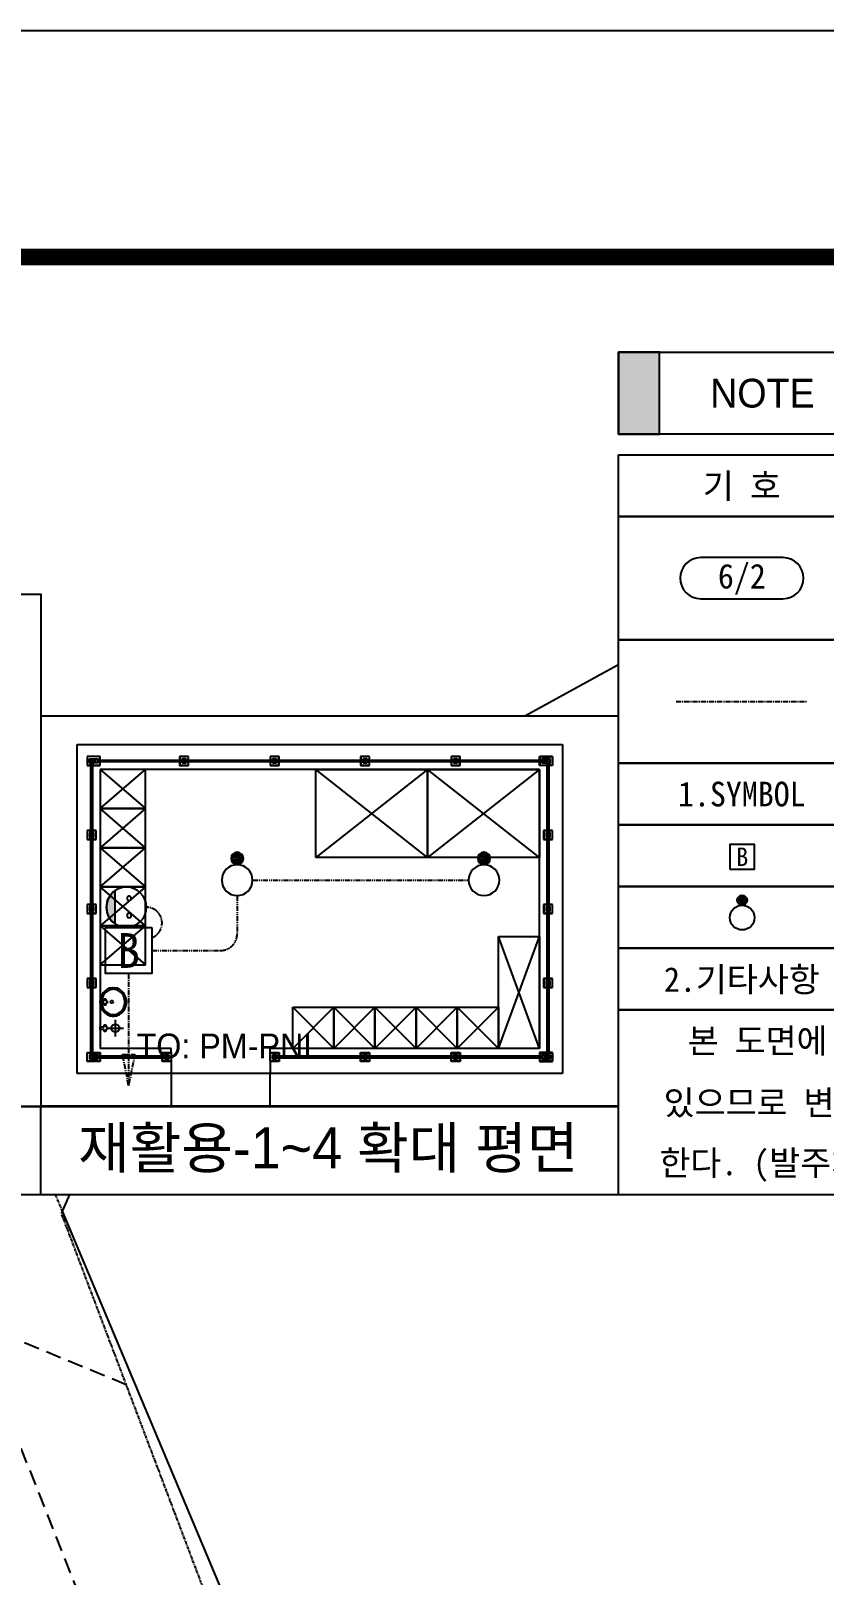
# Model space of a CAD drawing. Header units: millimetres. Extents: x 1145859089 to 1147511753, y -1047484727 to -1047247487.
# Drawn here: x 1147051947 to 1147090514, y -1047322594 to -1047247487 of the extents above; entities that cross this region are included whole.
import ezdxf
from ezdxf.enums import TextEntityAlignment as Align
from ezdxf.xclip import XClip

# ---------------------------------------------------------------- set-up
doc = ezdxf.new("R2010")
doc.units = ezdxf.units.MM
doc.header["$LTSCALE"] = 100
doc.header["$MEASUREMENT"] = 0
doc.header["$XCLIPFRAME"] = 2
doc.set_wipeout_variables(frame=1)
for name, pattern in [('CENTERX2', [4, 2.5, -0.5, 0.5, -0.5]), ('PHANTOMX2', [5, 2.5, -0.5, 0.5, -0.5, 0.5, -0.5]), ('단지배치도$0$HID', [2.3, 1.5, -0.8]), ('단지배치도$0$PHANTOM', [2.5, 1.25, -0.25, 0.25, -0.25, 0.25, -0.25])]:
    doc.linetypes.add(name, pattern=pattern)
doc.layers.get('0').update_dxf_attribs({"linetype": 'CONTINUOUS'})
doc.layers.get('Defpoints').update_dxf_attribs({"linetype": 'CONTINUOUS'})
for name, color, linetype in [('0-BLOCK', 2, 'CONTINUOUS'), ('0-T(틀)', 161, 'CONTINUOUS'), ('1-전등', 2, 'CONTINUOUS'), ('1-전열', 2, 'CONTINUOUS'), ('L-지중매입', 3, 'CENTERX2'), ('L-천정노출', 4, 'PHANTOMX2'), ('NOTE', 7, 'CONTINUOUS'), ('SHEET', 7, 'CONTINUOUS'), ('SHEET$0$BDR', 4, 'CONTINUOUS'), ('SHEET$0$sheet', 3, 'CONTINUOUS'), ('TEXT', 7, 'CONTINUOUS'), ('TEXT-기호', 2, 'CONTINUOUS'), ('XREF', 135, 'CONTINUOUS'), ('단지배치도$0$W240910', 135, 'CONTINUOUS')]:
    doc.layers.add(name, color=color, linetype=linetype)
doc.styles.add('돋움체', font='DotumChe.ttf')
doc.styles.add('세종기술단', font='H2HDRM_1.TTF')

# ---------------------------------------------------------------- blocks, each defined once
blk = doc.blocks.new('SHEET$0$zw$653F')
at = {"layer": 'Defpoints', "color": 0}
blk.add_lwpolyline([(826.33, 0), (0, 0), (0, -593.1), (826.33, -593.1)], close=True, dxfattribs=at)
at = {"layer": 'SHEET$0$sheet', "const_width": 2}
blk.add_lwpolyline([(27.5, -27.5), (813.83, -27.5), (813.83, -579), (27.5, -579)], close=True, dxfattribs=at)
blk = doc.blocks.new('SHEET$0$미소건축시트')
blk.add_blockref('SHEET$0$zw$653F', (0, 593.1))
blk = doc.blocks.new('SHEET')
at = {"layer": 'SHEET$0$BDR', "xscale": 100, "yscale": 100, "zscale": 100}
blk.add_blockref('SHEET$0$미소건축시트', (1200122, -1758265), dxfattribs=at)
blk = doc.blocks.new('단지배치도$0$zw$9902')
at = {"layer": '단지배치도$0$W240910', "ltscale": 10}
for p, q in [((159658, 97937), (154170, 94921)), ((154170, 94921), (151387, 93393)), ((151387, 93393), (141121, 87751)), ((151796, 84126), (164680, 91144)), ((141121, 87751), (138591, 86360)), ((138591, 86360), (132587, 83061)), ((150285, 83304), (151796, 84126)), ((139163, 77245), (150285, 83304)), ((132587, 83061), (125410, 79117)), ((125410, 79117), (121629, 77039)), ((137154, 76151), (139163, 77245)), ((125114, 69594), (137154, 76151)), ((123752, 66477), (125114, 69594)), ((128109, 56093), (123752, 66477)), ((85796, 55970), (85796, 54970)), ((86996, 54970), (86996, 55970)), ((133278, 43773), (128109, 56093))]:
    blk.add_line(p, q, dxfattribs=at)
at = {"layer": '단지배치도$0$W240910', "linetype": '단지배치도$0$PHANTOM'}
for p, q in [((123752, 66477), (119599, 76131)), ((123689, 66384), (123752, 66477)), ((133141, 41400), (123689, 66384))]:
    blk.add_line(p, q, dxfattribs=at)
at = {"layer": '단지배치도$0$W240910', "linetype": '단지배치도$0$HID', "ltscale": 5}
for p, q in [((127521, 40333), (114137, 74135)), ((126846, 58038), (102209, 68150))]:
    blk.add_line(p, q, dxfattribs=at)
at = {"layer": '단지배치도$0$W240910'}
for p, q in [((84651, 55970), (84651, 59970)), ((84651, 59970), (90551, 59970)), ((90551, 59970), (90551, 55970)), ((84931, 59825), (84771, 59825)), ((84771, 59825), (84771, 59715)), ((84771, 59715), (84813, 59715)), ((84928, 59822), (84774, 59822)), ((84774, 59822), (84774, 59718)), ((84774, 59718), (84810, 59718)), ((84801, 59745), (84801, 59795)), ((84801, 59795), (84901, 59795)), ((84901, 59745), (84801, 59745)), ((84804, 59748), (84804, 59792)), ((84804, 59792), (84898, 59792)), ((84898, 59792), (84804, 59748)), ((84804, 59792), (84898, 59748)), ((84898, 59748), (84804, 59748)), ((84810, 59718), (84810, 59745)), ((84810, 59745), (84841, 59745)), ((84813, 59715), (84813, 59742)), ((84813, 59742), (84838, 59742)), ((84816, 58898), (84816, 59742)), ((84816, 59742), (84836, 59742)), ((84836, 59742), (84836, 58898)), ((84838, 59742), (84838, 59715)), ((84838, 59715), (84931, 59715)), ((84841, 59745), (84841, 59718)), ((84841, 59718), (84928, 59718)), ((84898, 59792), (84898, 59748)), ((84901, 59795), (84901, 59745)), ((84901, 59755), (84901, 59786)), ((84901, 59786), (84928, 59786)), ((84928, 59755), (84901, 59755)), ((84904, 59758), (84904, 59783)), ((84904, 59783), (84931, 59783)), ((84904, 59760), (84904, 59780)), ((84904, 59780), (85923, 59780)), ((85923, 59760), (84904, 59760)), ((84931, 59758), (84904, 59758)), ((84928, 59786), (84928, 59822)), ((84928, 59718), (84928, 59755)), ((84931, 59783), (84931, 59825)), ((84931, 59715), (84931, 59758)), ((86006, 59825), (85896, 59825)), ((85896, 59825), (85896, 59783)), ((85896, 59783), (85923, 59783)), ((85923, 59758), (85896, 59758)), ((85896, 59758), (85896, 59715)), ((85896, 59715), (86006, 59715)), ((86003, 59822), (85899, 59822)), ((85899, 59822), (85899, 59786)), ((85899, 59786), (85926, 59786)), ((85926, 59755), (85899, 59755)), ((85899, 59755), (85899, 59718)), ((85899, 59718), (86003, 59718)), ((85923, 59783), (85923, 59758)), ((85923, 59780), (85923, 59760)), ((85976, 59795), (85926, 59795)), ((85926, 59795), (85926, 59745)), ((85926, 59786), (85926, 59755)), ((85926, 59745), (85976, 59745)), ((85973, 59793), (85928, 59793)), ((85928, 59793), (85928, 59747)), ((85973, 59747), (85928, 59793)), ((85928, 59747), (85973, 59793)), ((85928, 59747), (85973, 59747)), ((85973, 59747), (85973, 59793)), ((85976, 59745), (85976, 59795)), ((85976, 59755), (85976, 59786)), ((85976, 59786), (86003, 59786)), ((86003, 59755), (85976, 59755)), ((85979, 59783), (86006, 59783)), ((85979, 59758), (85979, 59783)), ((85979, 59760), (85979, 59780)), ((85979, 59780), (87023, 59780)), ((87023, 59760), (85979, 59760)), ((86006, 59758), (85979, 59758)), ((86003, 59786), (86003, 59822)), ((86003, 59718), (86003, 59755)), ((86006, 59783), (86006, 59825)), ((86006, 59715), (86006, 59758)), ((87106, 59825), (86996, 59825)), ((86996, 59825), (86996, 59783)), ((86996, 59783), (87023, 59783)), ((87023, 59758), (86996, 59758)), ((86996, 59758), (86996, 59715)), ((86996, 59715), (87106, 59715)), ((87103, 59822), (86999, 59822)), ((86999, 59822), (86999, 59786)), ((86999, 59786), (87026, 59786)), ((87026, 59755), (86999, 59755)), ((86999, 59755), (86999, 59718)), ((86999, 59718), (87103, 59718)), ((87023, 59783), (87023, 59758)), ((87023, 59780), (87023, 59760)), ((87076, 59795), (87026, 59795)), ((87026, 59795), (87026, 59745)), ((87026, 59786), (87026, 59755)), ((87026, 59745), (87076, 59745)), ((87073, 59793), (87028, 59793)), ((87028, 59793), (87028, 59747)), ((87073, 59747), (87028, 59793)), ((87028, 59747), (87073, 59793)), ((87028, 59747), (87073, 59747)), ((87073, 59747), (87073, 59793)), ((87076, 59745), (87076, 59795)), ((87076, 59755), (87076, 59786)), ((87076, 59786), (87103, 59786)), ((87103, 59755), (87076, 59755)), ((87079, 59783), (87106, 59783)), ((87079, 59758), (87079, 59783)), ((87079, 59760), (87079, 59780)), ((87079, 59780), (88123, 59780)), ((88123, 59760), (87079, 59760)), ((87106, 59758), (87079, 59758)), ((87103, 59786), (87103, 59822)), ((87103, 59718), (87103, 59755)), ((87106, 59783), (87106, 59825)), ((87106, 59715), (87106, 59758)), ((88206, 59825), (88096, 59825)), ((88096, 59825), (88096, 59783)), ((88096, 59783), (88123, 59783)), ((88123, 59758), (88096, 59758)), ((88096, 59758), (88096, 59715)), ((88096, 59715), (88206, 59715)), ((88203, 59822), (88099, 59822)), ((88099, 59822), (88099, 59786)), ((88099, 59786), (88126, 59786)), ((88126, 59755), (88099, 59755)), ((88099, 59755), (88099, 59718)), ((88099, 59718), (88203, 59718)), ((88123, 59783), (88123, 59758)), ((88123, 59780), (88123, 59760)), ((88176, 59795), (88126, 59795)), ((88126, 59795), (88126, 59745)), ((88126, 59786), (88126, 59755)), ((88126, 59745), (88176, 59745)), ((88173, 59793), (88128, 59793)), ((88128, 59793), (88128, 59747)), ((88173, 59747), (88128, 59793)), ((88128, 59747), (88173, 59793)), ((88128, 59747), (88173, 59747)), ((88173, 59747), (88173, 59793)), ((88176, 59745), (88176, 59795)), ((88176, 59755), (88176, 59786)), ((88176, 59786), (88203, 59786)), ((88203, 59755), (88176, 59755)), ((88179, 59783), (88206, 59783)), ((88179, 59758), (88179, 59783)), ((88179, 59760), (88179, 59780)), ((88179, 59780), (89223, 59780)), ((89223, 59760), (88179, 59760)), ((88206, 59758), (88179, 59758)), ((88203, 59786), (88203, 59822)), ((88203, 59718), (88203, 59755)), ((88206, 59783), (88206, 59825)), ((88206, 59715), (88206, 59758)), ((89306, 59825), (89196, 59825)), ((89196, 59825), (89196, 59783)), ((89196, 59783), (89223, 59783)), ((89223, 59758), (89196, 59758)), ((89196, 59758), (89196, 59715)), ((89196, 59715), (89306, 59715)), ((89303, 59822), (89199, 59822)), ((89199, 59822), (89199, 59786)), ((89199, 59786), (89226, 59786)), ((89226, 59755), (89199, 59755)), ((89199, 59755), (89199, 59718)), ((89199, 59718), (89303, 59718)), ((89223, 59783), (89223, 59758)), ((89223, 59780), (89223, 59760)), ((89276, 59795), (89226, 59795)), ((89226, 59795), (89226, 59745)), ((89226, 59786), (89226, 59755)), ((89226, 59745), (89276, 59745)), ((89273, 59793), (89228, 59793)), ((89228, 59793), (89228, 59747)), ((89273, 59747), (89228, 59793)), ((89228, 59747), (89273, 59793)), ((89228, 59747), (89273, 59747)), ((89273, 59747), (89273, 59793)), ((89276, 59745), (89276, 59795)), ((89276, 59755), (89276, 59786)), ((89276, 59786), (89303, 59786)), ((89303, 59755), (89276, 59755)), ((89279, 59783), (89306, 59783)), ((89279, 59758), (89279, 59783)), ((89279, 59760), (89279, 59780)), ((89279, 59780), (90293, 59780)), ((90293, 59760), (89279, 59760)), ((89306, 59758), (89279, 59758)), ((89303, 59786), (89303, 59822)), ((89303, 59718), (89303, 59755)), ((89306, 59783), (89306, 59825)), ((89306, 59715), (89306, 59758)), ((90271, 59783), (90271, 59825)), ((90271, 59825), (90431, 59825)), ((90298, 59783), (90271, 59783)), ((90271, 59715), (90271, 59758)), ((90271, 59758), (90298, 59758)), ((90363, 59715), (90271, 59715)), ((90428, 59822), (90274, 59822)), ((90274, 59822), (90274, 59786)), ((90274, 59786), (90301, 59786)), ((90301, 59755), (90274, 59755)), ((90274, 59755), (90274, 59718)), ((90274, 59718), (90360, 59718)), ((90293, 59780), (90293, 59760)), ((90298, 59758), (90298, 59783)), ((90401, 59795), (90301, 59795)), ((90301, 59795), (90301, 59745)), ((90301, 59786), (90301, 59755)), ((90301, 59745), (90401, 59745)), ((90398, 59792), (90304, 59792)), ((90304, 59792), (90304, 59748)), ((90304, 59792), (90398, 59748)), ((90398, 59792), (90304, 59748)), ((90304, 59748), (90398, 59748)), ((90360, 59718), (90360, 59745)), ((90360, 59745), (90391, 59745)), ((90388, 59742), (90363, 59742)), ((90363, 59742), (90363, 59715)), ((90366, 58898), (90366, 59742)), ((90366, 59742), (90386, 59742)), ((90386, 59742), (90386, 58898)), ((90388, 59715), (90388, 59742)), ((90431, 59715), (90388, 59715)), ((90391, 59745), (90391, 59718)), ((90391, 59718), (90428, 59718)), ((90398, 59748), (90398, 59792)), ((90401, 59745), (90401, 59795)), ((90428, 59718), (90428, 59822)), ((90431, 59825), (90431, 59715)), ((90271, 59665), (84931, 59665)), ((84931, 59665), (84931, 56275)), ((85481, 59665), (84931, 59665)), ((84931, 59665), (84931, 59190)), ((84931, 59190), (85481, 59665)), ((84931, 59665), (85481, 59190)), ((85481, 59190), (85481, 59665)), ((87551, 58595), (87551, 59665)), ((87551, 59665), (88911, 59665)), ((88911, 59665), (88911, 58595)), ((88911, 58595), (88911, 59665)), ((88911, 59665), (90271, 59665)), ((90271, 56275), (90271, 59665)), ((90271, 59665), (90271, 58595)), ((85481, 59190), (84931, 59190)), ((84931, 59190), (84931, 58715)), ((84931, 59190), (85481, 59190)), ((85481, 58715), (84931, 59190)), ((85481, 59190), (84931, 58715)), ((85481, 58715), (85481, 59190)), ((84813, 58925), (84771, 58925)), ((84771, 58925), (84771, 58815)), ((84771, 58815), (84813, 58815)), ((84810, 58922), (84774, 58922)), ((84774, 58922), (84774, 58818)), ((84774, 58818), (84810, 58818)), ((84801, 58895), (84801, 58845)), ((84851, 58895), (84801, 58895)), ((84801, 58845), (84851, 58845)), ((84803, 58893), (84803, 58847)), ((84848, 58893), (84803, 58893)), ((84848, 58893), (84803, 58847)), ((84848, 58847), (84803, 58893)), ((84803, 58847), (84848, 58847)), ((84810, 58895), (84810, 58922)), ((84841, 58895), (84810, 58895)), ((84810, 58818), (84810, 58845)), ((84810, 58845), (84841, 58845)), ((84813, 58898), (84813, 58925)), ((84838, 58898), (84813, 58898)), ((84813, 58815), (84813, 58842)), ((84813, 58842), (84838, 58842)), ((84836, 58898), (84816, 58898)), ((84816, 57998), (84816, 58842)), ((84816, 58842), (84836, 58842)), ((84836, 58842), (84836, 57998)), ((84881, 58925), (84838, 58925)), ((84838, 58925), (84838, 58898)), ((84838, 58842), (84838, 58815)), ((84838, 58815), (84881, 58815)), ((84878, 58922), (84841, 58922)), ((84841, 58922), (84841, 58895)), ((84841, 58845), (84841, 58818)), ((84841, 58818), (84878, 58818)), ((84848, 58847), (84848, 58893)), ((84851, 58845), (84851, 58895)), ((84878, 58818), (84878, 58922)), ((84881, 58815), (84881, 58925)), ((90363, 58925), (90321, 58925)), ((90321, 58925), (90321, 58815)), ((90321, 58815), (90363, 58815)), ((90360, 58922), (90324, 58922)), ((90324, 58922), (90324, 58818)), ((90324, 58818), (90360, 58818)), ((90351, 58895), (90351, 58845)), ((90401, 58895), (90351, 58895)), ((90351, 58845), (90401, 58845)), ((90353, 58893), (90353, 58847)), ((90398, 58893), (90353, 58893)), ((90398, 58893), (90353, 58847)), ((90398, 58847), (90353, 58893)), ((90353, 58847), (90398, 58847)), ((90360, 58895), (90360, 58922)), ((90391, 58895), (90360, 58895)), ((90360, 58818), (90360, 58845)), ((90360, 58845), (90391, 58845)), ((90363, 58898), (90363, 58925)), ((90388, 58898), (90363, 58898)), ((90363, 58815), (90363, 58842)), ((90363, 58842), (90388, 58842)), ((90386, 58898), (90366, 58898)), ((90366, 57998), (90366, 58842)), ((90366, 58842), (90386, 58842)), ((90386, 58842), (90386, 57998)), ((90431, 58925), (90388, 58925)), ((90388, 58925), (90388, 58898)), ((90388, 58842), (90388, 58815)), ((90388, 58815), (90431, 58815)), ((90428, 58922), (90391, 58922)), ((90391, 58922), (90391, 58895)), ((90391, 58845), (90391, 58818)), ((90391, 58818), (90428, 58818)), ((90398, 58847), (90398, 58893)), ((90401, 58845), (90401, 58895)), ((90428, 58818), (90428, 58922)), ((90431, 58815), (90431, 58925)), ((85481, 58715), (84931, 58715)), ((84931, 58715), (84931, 58240)), ((84931, 58715), (85481, 58715)), ((84931, 58240), (85481, 58715)), ((84931, 58715), (85481, 58240)), ((85481, 58240), (85481, 58715)), ((88911, 58595), (87551, 58595)), ((90271, 58595), (88911, 58595)), ((84931, 58240), (85481, 58240)), ((85481, 58240), (84931, 58240)), ((84931, 58240), (84931, 57765)), ((85481, 57765), (84931, 58240)), ((85481, 58240), (84931, 57765)), ((85481, 57765), (85481, 58240)), ((84813, 58025), (84771, 58025)), ((84771, 58025), (84771, 57915)), ((84810, 58022), (84774, 58022)), ((84774, 58022), (84774, 57918)), ((84810, 57995), (84810, 58022)), ((84813, 57998), (84813, 58025)), ((84881, 58025), (84838, 58025)), ((84838, 58025), (84838, 57998)), ((84878, 58022), (84841, 58022)), ((84841, 58022), (84841, 57995)), ((84878, 57918), (84878, 58022)), ((84881, 57915), (84881, 58025)), ((90363, 58025), (90321, 58025)), ((90321, 58025), (90321, 57915)), ((90360, 58022), (90324, 58022)), ((90324, 58022), (90324, 57918)), ((90360, 57995), (90360, 58022)), ((90363, 57998), (90363, 58025)), ((90431, 58025), (90388, 58025)), ((90388, 58025), (90388, 57998)), ((90428, 58022), (90391, 58022)), ((90391, 58022), (90391, 57995)), ((90428, 57918), (90428, 58022)), ((90431, 57915), (90431, 58025)), ((84771, 57915), (84813, 57915)), ((84774, 57918), (84810, 57918)), ((84801, 57995), (84801, 57945)), ((84851, 57995), (84801, 57995)), ((84801, 57945), (84851, 57945)), ((84803, 57993), (84803, 57947)), ((84848, 57993), (84803, 57993)), ((84848, 57993), (84803, 57947)), ((84848, 57947), (84803, 57993)), ((84803, 57947), (84848, 57947)), ((84841, 57995), (84810, 57995)), ((84810, 57918), (84810, 57945)), ((84810, 57945), (84841, 57945)), ((84838, 57998), (84813, 57998)), ((84813, 57915), (84813, 57942)), ((84813, 57942), (84838, 57942)), ((84836, 57998), (84816, 57998)), ((84816, 57098), (84816, 57942)), ((84816, 57942), (84836, 57942)), ((84836, 57942), (84836, 57098)), ((84838, 57942), (84838, 57915)), ((84838, 57915), (84881, 57915)), ((84841, 57945), (84841, 57918)), ((84841, 57918), (84878, 57918)), ((84848, 57947), (84848, 57993)), ((84851, 57945), (84851, 57995)), ((90321, 57915), (90363, 57915)), ((90324, 57918), (90360, 57918)), ((90351, 57995), (90351, 57945)), ((90401, 57995), (90351, 57995)), ((90351, 57945), (90401, 57945)), ((90353, 57993), (90353, 57947)), ((90398, 57993), (90353, 57993)), ((90398, 57993), (90353, 57947)), ((90398, 57947), (90353, 57993)), ((90353, 57947), (90398, 57947)), ((90391, 57995), (90360, 57995)), ((90360, 57918), (90360, 57945)), ((90360, 57945), (90391, 57945)), ((90388, 57998), (90363, 57998)), ((90363, 57915), (90363, 57942)), ((90363, 57942), (90388, 57942)), ((90386, 57998), (90366, 57998)), ((90366, 57098), (90366, 57942)), ((90366, 57942), (90386, 57942)), ((90386, 57942), (90386, 57098)), ((90388, 57942), (90388, 57915)), ((90388, 57915), (90431, 57915)), ((90391, 57945), (90391, 57918)), ((90391, 57918), (90428, 57918)), ((90398, 57947), (90398, 57993)), ((90401, 57945), (90401, 57995)), ((84931, 57765), (85481, 57765)), ((85481, 57765), (84931, 57765)), ((84931, 57765), (84931, 57290)), ((84931, 57290), (85481, 57765)), ((84931, 57765), (85481, 57290)), ((85481, 57290), (85481, 57765)), ((89771, 56275), (89771, 57635)), ((89771, 57635), (90271, 57635)), ((90271, 57635), (90271, 56275)), ((84931, 57290), (85481, 57290)), ((84813, 57125), (84771, 57125)), ((84771, 57125), (84771, 57015)), ((84810, 57122), (84774, 57122)), ((84774, 57122), (84774, 57018)), ((84801, 57095), (84801, 57045)), ((84851, 57095), (84801, 57095)), ((84803, 57093), (84803, 57047)), ((84848, 57093), (84803, 57093)), ((84848, 57093), (84803, 57047)), ((84848, 57047), (84803, 57093)), ((84810, 57095), (84810, 57122)), ((84841, 57095), (84810, 57095)), ((84813, 57098), (84813, 57125)), ((84838, 57098), (84813, 57098)), ((84881, 57125), (84838, 57125)), ((84838, 57125), (84838, 57098)), ((84878, 57122), (84841, 57122)), ((84841, 57122), (84841, 57095)), ((84848, 57047), (84848, 57093)), ((84851, 57045), (84851, 57095)), ((84878, 57018), (84878, 57122)), ((84881, 57015), (84881, 57125)), ((90363, 57125), (90321, 57125)), ((90321, 57125), (90321, 57015)), ((90360, 57122), (90324, 57122)), ((90324, 57122), (90324, 57018)), ((90351, 57095), (90351, 57045)), ((90401, 57095), (90351, 57095)), ((90353, 57093), (90353, 57047)), ((90398, 57093), (90353, 57093)), ((90398, 57093), (90353, 57047)), ((90398, 57047), (90353, 57093)), ((90360, 57095), (90360, 57122)), ((90391, 57095), (90360, 57095)), ((90363, 57098), (90363, 57125)), ((90388, 57098), (90363, 57098)), ((90431, 57125), (90388, 57125)), ((90388, 57125), (90388, 57098)), ((90428, 57122), (90391, 57122)), ((90391, 57122), (90391, 57095)), ((90398, 57047), (90398, 57093)), ((90401, 57045), (90401, 57095)), ((90428, 57018), (90428, 57122)), ((90431, 57015), (90431, 57125)), ((84771, 57015), (84813, 57015)), ((84774, 57018), (84810, 57018)), ((84801, 57045), (84851, 57045)), ((84803, 57047), (84848, 57047)), ((84810, 57018), (84810, 57045)), ((84810, 57045), (84841, 57045)), ((84813, 57015), (84813, 57042)), ((84813, 57042), (84838, 57042)), ((84816, 56198), (84816, 57042)), ((84836, 57042), (84836, 56198)), ((84838, 57042), (84838, 57015)), ((84838, 57015), (84881, 57015)), ((84841, 57045), (84841, 57018)), ((84841, 57018), (84878, 57018)), ((90321, 57015), (90363, 57015)), ((90324, 57018), (90360, 57018)), ((90351, 57045), (90401, 57045)), ((90353, 57047), (90398, 57047)), ((90360, 57018), (90360, 57045)), ((90360, 57045), (90391, 57045)), ((90363, 57015), (90363, 57042)), ((90363, 57042), (90388, 57042)), ((90366, 56198), (90366, 57042)), ((90386, 57042), (90386, 56198)), ((90388, 57042), (90388, 57015)), ((90388, 57015), (90431, 57015)), ((90391, 57045), (90391, 57018)), ((90391, 57018), (90428, 57018)), ((84931, 56824), (84931, 56854)), ((84931, 56854), (84981, 56854)), ((84981, 56824), (84931, 56824)), ((84981, 56854), (84981, 56879)), ((84981, 56879), (85001, 56879)), ((84981, 56799), (84981, 56824)), ((85001, 56799), (84981, 56799)), ((85001, 56879), (85001, 56854)), ((85001, 56854), (85016, 56854)), ((85016, 56824), (85001, 56824)), ((85001, 56824), (85001, 56799)), ((85016, 56854), (85016, 56824)), ((87271, 56275), (87271, 56775)), ((87271, 56775), (87771, 56775)), ((87271, 56275), (87771, 56775)), ((87771, 56275), (87271, 56775)), ((87771, 56775), (87771, 56275)), ((87771, 56275), (87771, 56775)), ((87771, 56775), (88271, 56775)), ((87771, 56775), (88271, 56275)), ((88271, 56775), (87771, 56275)), ((88271, 56775), (88271, 56275)), ((88271, 56275), (88271, 56775)), ((88271, 56775), (88771, 56775)), ((88271, 56275), (88771, 56775)), ((88771, 56275), (88271, 56775)), ((88771, 56775), (88771, 56275)), ((88771, 56275), (88771, 56775)), ((88771, 56775), (89271, 56775)), ((88771, 56775), (89271, 56275)), ((89271, 56775), (88771, 56275)), ((89271, 56775), (89271, 56275)), ((89271, 56275), (89271, 56775)), ((89271, 56775), (89771, 56775)), ((89271, 56275), (89771, 56775)), ((89771, 56275), (89271, 56775)), ((89771, 56775), (89771, 56275)), ((84931, 56505), (84931, 56535)), ((84931, 56535), (84981, 56535)), ((84981, 56535), (84981, 56560)), ((84981, 56560), (85001, 56560)), ((85001, 56560), (85001, 56535)), ((85001, 56535), (85016, 56535)), ((85016, 56535), (85016, 56505)), ((85016, 56520), (85216, 56520)), ((85116, 56420), (85116, 56620)), ((84981, 56505), (84931, 56505)), ((84981, 56480), (84981, 56505)), ((85001, 56480), (84981, 56480)), ((85016, 56505), (85001, 56505)), ((85001, 56505), (85001, 56480)), ((84771, 56115), (84771, 56225)), ((84771, 56225), (84813, 56225)), ((84774, 56118), (84774, 56222)), ((84774, 56222), (84810, 56222)), ((84901, 56195), (84801, 56195)), ((84801, 56195), (84801, 56145)), ((84801, 56145), (84901, 56145)), ((84898, 56192), (84804, 56192)), ((84804, 56192), (84804, 56148)), ((84898, 56148), (84804, 56192)), ((84804, 56148), (84898, 56192)), ((84804, 56148), (84898, 56148)), ((84810, 56222), (84810, 56195)), ((84810, 56195), (84841, 56195)), ((84813, 56225), (84813, 56198)), ((84813, 56198), (84838, 56198)), ((84836, 56198), (84816, 56198)), ((84838, 56198), (84838, 56225)), ((84838, 56225), (84931, 56225)), ((84841, 56195), (84841, 56222)), ((84841, 56222), (84928, 56222)), ((84898, 56148), (84898, 56192)), ((84901, 56145), (84901, 56195)), ((84928, 56186), (84901, 56186)), ((84901, 56186), (84901, 56155)), ((84901, 56155), (84928, 56155)), ((84931, 56183), (84904, 56183)), ((84904, 56183), (84904, 56158)), ((84904, 56180), (84904, 56160)), ((85713, 56180), (84904, 56180)), ((84904, 56160), (85713, 56160)), ((84904, 56158), (84931, 56158)), ((84928, 56222), (84928, 56186)), ((84928, 56155), (84928, 56118)), ((85796, 56275), (84931, 56275)), ((84931, 56225), (84931, 56183)), ((84931, 56158), (84931, 56115)), ((85686, 56183), (85686, 56225)), ((85686, 56225), (85796, 56225)), ((85713, 56183), (85686, 56183)), ((85686, 56115), (85686, 56158)), ((85686, 56158), (85713, 56158)), ((85689, 56186), (85689, 56222)), ((85689, 56222), (85793, 56222)), ((85716, 56186), (85689, 56186)), ((85689, 56118), (85689, 56155)), ((85689, 56155), (85716, 56155)), ((85713, 56158), (85713, 56183)), ((85713, 56160), (85713, 56180)), ((85716, 56145), (85716, 56195)), ((85716, 56195), (85766, 56195)), ((85716, 56155), (85716, 56186)), ((85766, 56145), (85716, 56145)), ((85718, 56147), (85718, 56193)), ((85718, 56193), (85763, 56193)), ((85763, 56193), (85718, 56147)), ((85718, 56193), (85763, 56147)), ((85763, 56147), (85718, 56147)), ((85763, 56193), (85763, 56147)), ((85766, 56195), (85766, 56145)), ((85793, 56222), (85793, 56186)), ((85793, 56186), (85793, 56155)), ((85793, 56155), (85793, 56118)), ((85796, 56225), (85796, 56275)), ((85796, 56225), (85796, 56183)), ((85796, 56183), (85796, 56158)), ((85796, 56158), (85796, 56115)), ((90271, 56275), (86996, 56275)), ((86996, 56225), (86996, 56275)), ((86996, 56183), (86996, 56225)), ((86996, 56225), (87106, 56225)), ((86996, 56158), (86996, 56183)), ((86996, 56115), (86996, 56158)), ((86999, 56186), (86999, 56222)), ((86999, 56222), (87103, 56222)), ((86999, 56155), (86999, 56186)), ((86999, 56118), (86999, 56155)), ((87026, 56145), (87026, 56195)), ((87026, 56195), (87076, 56195)), ((87076, 56145), (87026, 56145)), ((87028, 56147), (87028, 56193)), ((87028, 56193), (87073, 56193)), ((87073, 56193), (87028, 56147)), ((87028, 56193), (87073, 56147)), ((87073, 56147), (87028, 56147)), ((87073, 56193), (87073, 56147)), ((87076, 56195), (87076, 56145)), ((87103, 56186), (87076, 56186)), ((87076, 56186), (87076, 56155)), ((87076, 56155), (87103, 56155)), ((87106, 56183), (87079, 56183)), ((87079, 56183), (87079, 56158)), ((87079, 56180), (87079, 56160)), ((88123, 56180), (87079, 56180)), ((87079, 56160), (88123, 56160)), ((87079, 56158), (87106, 56158)), ((87103, 56222), (87103, 56186)), ((87103, 56155), (87103, 56118)), ((87106, 56225), (87106, 56183)), ((87106, 56158), (87106, 56115)), ((87771, 56275), (87271, 56275)), ((88271, 56275), (87771, 56275)), ((88096, 56183), (88096, 56225)), ((88096, 56225), (88206, 56225)), ((88123, 56183), (88096, 56183)), ((88096, 56115), (88096, 56158)), ((88096, 56158), (88123, 56158)), ((88099, 56186), (88099, 56222)), ((88099, 56222), (88203, 56222)), ((88126, 56186), (88099, 56186)), ((88099, 56118), (88099, 56155)), ((88099, 56155), (88126, 56155)), ((88123, 56158), (88123, 56183)), ((88123, 56160), (88123, 56180)), ((88126, 56145), (88126, 56195)), ((88126, 56195), (88176, 56195)), ((88126, 56155), (88126, 56186)), ((88176, 56145), (88126, 56145)), ((88128, 56147), (88128, 56193)), ((88128, 56193), (88173, 56193)), ((88173, 56193), (88128, 56147)), ((88128, 56193), (88173, 56147)), ((88173, 56147), (88128, 56147)), ((88173, 56193), (88173, 56147)), ((88176, 56195), (88176, 56145)), ((88203, 56186), (88176, 56186)), ((88176, 56186), (88176, 56155)), ((88176, 56155), (88203, 56155)), ((88206, 56183), (88179, 56183)), ((88179, 56183), (88179, 56158)), ((88179, 56180), (88179, 56160)), ((89223, 56180), (88179, 56180)), ((88179, 56160), (89223, 56160)), ((88179, 56158), (88206, 56158)), ((88203, 56222), (88203, 56186)), ((88203, 56155), (88203, 56118)), ((88206, 56225), (88206, 56183)), ((88206, 56158), (88206, 56115)), ((88771, 56275), (88271, 56275)), ((89271, 56275), (88771, 56275)), ((89196, 56183), (89196, 56225)), ((89196, 56225), (89306, 56225)), ((89223, 56183), (89196, 56183)), ((89196, 56115), (89196, 56158)), ((89196, 56158), (89223, 56158)), ((89199, 56186), (89199, 56222)), ((89199, 56222), (89303, 56222)), ((89226, 56186), (89199, 56186)), ((89199, 56118), (89199, 56155)), ((89199, 56155), (89226, 56155)), ((89223, 56158), (89223, 56183)), ((89223, 56160), (89223, 56180)), ((89226, 56145), (89226, 56195)), ((89226, 56195), (89276, 56195)), ((89226, 56155), (89226, 56186)), ((89276, 56145), (89226, 56145)), ((89228, 56147), (89228, 56193)), ((89228, 56193), (89273, 56193)), ((89273, 56193), (89228, 56147)), ((89228, 56193), (89273, 56147)), ((89273, 56147), (89228, 56147)), ((89771, 56275), (89271, 56275)), ((89273, 56193), (89273, 56147)), ((89276, 56195), (89276, 56145)), ((89303, 56186), (89276, 56186)), ((89276, 56186), (89276, 56155)), ((89276, 56155), (89303, 56155)), ((89306, 56183), (89279, 56183)), ((89279, 56183), (89279, 56158)), ((89279, 56180), (89279, 56160)), ((90293, 56180), (89279, 56180)), ((89279, 56160), (90293, 56160)), ((89279, 56158), (89306, 56158)), ((89303, 56222), (89303, 56186)), ((89303, 56155), (89303, 56118)), ((89306, 56225), (89306, 56183)), ((89306, 56158), (89306, 56115)), ((90271, 56275), (89771, 56275)), ((90363, 56225), (90271, 56225)), ((90271, 56225), (90271, 56183)), ((90271, 56183), (90298, 56183)), ((90298, 56158), (90271, 56158)), ((90271, 56158), (90271, 56115)), ((90274, 56186), (90274, 56222)), ((90274, 56222), (90360, 56222)), ((90301, 56186), (90274, 56186)), ((90274, 56118), (90274, 56155)), ((90274, 56155), (90301, 56155)), ((90293, 56160), (90293, 56180)), ((90298, 56183), (90298, 56158)), ((90301, 56195), (90401, 56195)), ((90301, 56145), (90301, 56195)), ((90301, 56155), (90301, 56186)), ((90401, 56145), (90301, 56145)), ((90304, 56192), (90398, 56192)), ((90304, 56148), (90304, 56192)), ((90304, 56148), (90398, 56192)), ((90398, 56148), (90304, 56192)), ((90398, 56148), (90304, 56148)), ((90360, 56222), (90360, 56195)), ((90360, 56195), (90391, 56195)), ((90363, 56198), (90363, 56225)), ((90388, 56198), (90363, 56198)), ((90386, 56198), (90366, 56198)), ((90388, 56225), (90388, 56198)), ((90431, 56225), (90388, 56225)), ((90391, 56222), (90428, 56222)), ((90391, 56195), (90391, 56222)), ((90398, 56192), (90398, 56148)), ((90401, 56195), (90401, 56145)), ((90428, 56222), (90428, 56118)), ((90431, 56115), (90431, 56225)), ((90551, 55970), (84651, 55970)), ((84931, 56115), (84771, 56115)), ((84928, 56118), (84774, 56118)), ((85796, 56115), (85686, 56115)), ((85793, 56118), (85689, 56118)), ((85796, 56115), (85796, 55970)), ((87106, 56115), (86996, 56115)), ((86996, 56115), (86996, 55970)), ((87103, 56118), (86999, 56118)), ((88206, 56115), (88096, 56115)), ((88203, 56118), (88099, 56118)), ((89306, 56115), (89196, 56115)), ((89303, 56118), (89199, 56118)), ((90271, 56115), (90431, 56115)), ((90428, 56118), (90274, 56118))]:
    blk.add_line(p, q, dxfattribs=at)
at = {"layer": '단지배치도$0$W240910', "linetype": 'Continuous'}
for p, q in [((88911, 59665), (87551, 58595)), ((88911, 58595), (87551, 59665)), ((90271, 59665), (88911, 58595)), ((90271, 58595), (88911, 59665)), ((90271, 56275), (89771, 57635)), ((89771, 56275), (90271, 57635))]:
    blk.add_line(p, q, dxfattribs=at)
at = {"layer": '단지배치도$0$W240910'}
for centre, radius in [((85073, 56840), 15), ((85116, 56520), 50)]:
    blk.add_circle(centre, radius, dxfattribs=at)
at = {"layer": '단지배치도$0$W240910', "ltscale": 5}
blk.add_arc((91101, 54690, 0), 5950, 67.5234, 90, dxfattribs=at)
at = {"layer": '단지배치도$0$W240910'}
for centre, radius, start, end in [((85120, 56839), 189, 159.0115, 180), ((85106, 56845), 174, 137.1949, 159.0115), ((85120, 56839), 169, 159.0115, 180), ((85106, 56845), 154, 137.1949, 159.0115), ((85097, 56853), 161, 114.0957, 137.1949), ((85097, 56853), 141, 114.0957, 137.1949), ((85079, 56866), 143, 85.1984, 109.6283), ((85091, 56866), 127, 90, 114.0957), ((85103, 56866), 143, 70.3717, 94.8016), ((85091, 56866), 127, 65.9043, 90), ((85085, 56853), 141, 42.8051, 65.9043), ((85085, 56853), 161, 42.8051, 65.9043), ((85076, 56845), 154, 20.9885, 42.8051), ((85076, 56845), 174, 20.9885, 42.8051), ((85061, 56839), 169, 0, 20.9885), ((85061, 56839), 189, 0, 20.9885), ((85120, 56839), 189, 180, 200.9885), ((85106, 56834), 174, 200.9885, 222.8051), ((85120, 56839), 169, 180, 200.9885), ((85106, 56834), 154, 200.9885, 222.8051), ((85097, 56825), 161, 222.8051, 245.9043), ((85097, 56825), 141, 222.8051, 245.9043), ((85085, 56825), 141, 294.0957, 317.1949), ((85085, 56825), 161, 294.0957, 317.1949), ((85076, 56834), 154, 317.1949, 339.0115), ((85076, 56834), 174, 317.1949, 339.0115), ((85061, 56839), 169, 339.0115, 360), ((85061, 56839), 189, 339.0115, 360), ((85091, 56812), 147, 245.9043, 270), ((85091, 56812), 127, 245.9043, 270), ((85091, 56812), 127, 270, 294.0957), ((85091, 56812), 147, 270, 294.0957)]:
    blk.add_arc(centre, radius, start, end, dxfattribs=at)
blk = doc.blocks.new('단지배치도')
blk.add_blockref('단지배치도$0$zw$9902', (141034, 142437))
blk = doc.blocks.new('A$C02FC3A59')
at = {"layer": '1-전열', "linetype": 'Continuous', "ltscale": 2}
h = blk.add_hatch(color=256, dxfattribs=at)
edge = h.paths.add_edge_path()
edge.add_line((0.27, 0.71), (2.94, 0.71))
edge.add_arc((1.6, 1.6), 1.6, 213.749, 326.251, ccw=False)
at = {"layer": '1-전열', "linetype": 'Continuous'}
blk.add_line((0.27, 0.71), (2.94, 0.71), dxfattribs=at)
blk.add_lwpolyline([(0.27, 0.71), (2.94, 0.71, -0.534522)], format="xyb", close=True, dxfattribs=at)
at = {"layer": '1-전열'}
for centre, radius in [((1.6, 1.6), 1.6), ((0.95, 1.81), 0.178), ((2.31, 1.81), 0.178)]:
    blk.add_circle(centre, radius, dxfattribs=at)
blk = doc.blocks.new('zw$DA18')
blk.add_wipeout([(0, 0), (32626, 0), (32626, -36531), (0, -36571)]).dxf.layer = 'L-지중매입'
at = {"layer": '0-BLOCK'}
for p, q in [((4762, -23176), (7262, -25676)), ((7262, -23176), (4762, -25676))]:
    blk.add_line(p, q, dxfattribs=at)
blk.add_lwpolyline([(7262, -23176), (4762, -23176), (4762, -25676), (7262, -25676)], close=True, dxfattribs=at)
at = {"layer": '0-T(틀)'}
for points in [[(0, 0), (32626, 0), (32626, -31155), (0, -31155)], [(0, -31155), (32626, -31155), (32626, -36531), (0, -36531)]]:
    blk.add_lwpolyline(points, close=True, dxfattribs=at)
at = {"layer": '1-전등'}
blk.add_lwpolyline([(19164, -3791), (25040, -3791), (25040, -5455), (19164, -5455)], close=True, dxfattribs=at)
blk.add_arc((22102, -5207), 1904, 187.47542, 352.52458, dxfattribs=at)
at = {"layer": 'L-천정노출'}
for p, q in [((6012, -23176), (6012, -4623)), ((6012, -4623), (19164, -4623))]:
    blk.add_line(p, q, dxfattribs=at)
at = {"layer": '1-전열', "linetype": 'Continuous', "ltscale": 2, "xscale": 934.5794392523366, "yscale": 934.5794392523366, "zscale": 934.5794392523366, "rotation": 270}
blk.add_blockref('A$C02FC3A59', (7262, -22926), dxfattribs=at)
at = {"layer": 'TEXT', "linetype": 'Continuous', "ltscale": 2, "style": '돋움체'}
for s, p in [('노출배관', (12500, -6267)), ('P/B', (5454, -27433))]:
    blk.add_text(s, height=2000, dxfattribs=at).set_placement(p, align=Align.MIDDLE)
blk.add_text('방우형', height=2000, dxfattribs=at).set_placement((14618, -26143), align=Align.MIDDLE_CENTER)
at = {"layer": 'TEXT', "style": '세종기술단'}
blk.add_text('분리수거장 DETAIL', height=2400, dxfattribs=at).set_placement((16586, -33819), align=Align.MIDDLE)
blk = doc.blocks.new('전등5')
at = {"layer": '1-전등'}
blk.add_circle((1.51, 1.51), 1.5, dxfattribs=at)
blk = doc.blocks.new('A$C34562B94')
at = {"layer": '1-전등', "linetype": 'Continuous', "ltscale": 2}
for radius in [0.6, 0.44, 0.28, 0.12]:
    blk.add_circle((1.51, 3.63), radius, dxfattribs=at)
blk.add_blockref('전등5', (0, 0), dxfattribs=at)
blk = doc.blocks.new('zw$FBC9')
blk.add_wipeout([(-60000, 5000), (-59998, -36000), (0, -36000), (0, 0), (-48000, 0), (-48000, 5000)]).dxf.layer = 'NOTE'
at = {"layer": '0-T(틀)', "linetype": 'Continuous', "ltscale": 2}
blk.add_hatch(color=256, dxfattribs=at).paths.add_polyline_path([(-60000, 5000), (-60000, 1000), (-58000, 1000), (-58000, 5000)])
at = {"layer": '0-BLOCK'}
blk.add_lwpolyline([(-54579, -20150), (-53379, -20150), (-53379, -18950), (-54579, -18950)], close=True, dxfattribs=at)
at = {"layer": '0-T(틀)', "linetype": 'Continuous', "ltscale": 2}
for points in [[(-60000, 5000), (-48000, 5000), (-48000, 1000), (-60000, 1000)], [(-58000, 5000), (-60000, 5000), (-60000, 1000), (-58000, 1000)], [(-60000, 0), (-48000, 0), (-48000, -3000), (-60000, -3000)], [(-48000, 0), (-12000, 0), (-12000, -3000), (-48000, -3000)], [(-12000, 0), (0, 0), (0, -3000), (-12000, -3000)], [(-60000, -3000), (-48000, -3000), (-48000, -9000), (-60000, -9000)], [(-48000, -3000), (-12000, -3000), (-12000, -9000), (-48000, -9000)], [(-12000, -3000), (0, -3000), (0, -9000), (-12000, -9000)], [(-60000, -9000), (-48000, -9000), (-48000, -15000), (-60000, -15000)], [(-48000, -9000), (-12000, -9000), (-12000, -15000), (-48000, -15000)], [(-12000, -9000), (0, -9000), (0, -15000), (-12000, -15000)], [(-60000, -15000), (0, -15000), (0, -18000), (-60000, -18000)], [(-60000, -18000), (-48000, -18000), (-48000, -21000), (-60000, -21000)], [(-48000, -18000), (-12000, -18000), (-12000, -21000), (-48000, -21000)], [(-12000, -18000), (0, -18000), (0, -21000), (-12000, -21000)], [(-60000, -21000), (-48000, -21000), (-48000, -24000), (-60000, -24000)], [(-48000, -21000), (-12000, -21000), (-12000, -24000), (-48000, -24000)], [(-12000, -21000), (0, -21000), (0, -24000), (-12000, -24000)], [(-60000, -24000), (0, -24000), (0, -27000), (-60000, -27000)], [(-60000, -27000), (0, -27000), (0, -36000), (-60000, -36000)], [(-60000, -27000), (0, -27000), (0, -36000), (-60000, -36000)], [(-59998, -27000), (2, -27000), (2, -36000), (-59998, -36000)], [(-59998, -27000), (2, -27000), (2, -36000), (-59998, -36000)]]:
    blk.add_lwpolyline(points, close=True, dxfattribs=at)
at = {"layer": 'L-지중매입'}
blk.add_line((-57200, -12000), (-50800, -12000), dxfattribs=at)
at = {"layer": 'TEXT-기호', "color": 6}
blk.add_lwpolyline([(-52000, -5000), (-56000, -5000, 1), (-56000, -7000), (-52000, -7000, 1)], format="xyb", close=True, dxfattribs=at)
at = {"layer": '1-전등', "linetype": 'Continuous', "ltscale": 2, "xscale": 399.9999999999999, "yscale": 399.9999999999999, "zscale": 399.9999999999999}
blk.add_blockref('A$C34562B94', (-54588, -23114), dxfattribs=at)
at = {"layer": '0-BLOCK', "style": '돋움체'}
blk.add_text('B', height=900, dxfattribs=at).set_placement((-53979, -19550), align=Align.MIDDLE)
at = {"layer": 'TEXT'}
for s, height, style, p in [('NOTE', 1400, '세종기술단', (-53000, 3000, 0)), ('기 호', 1200, '돋움체', (-54000, -1500, 0)), ('간  선', 1200, '세종기술단', (-30000, -1500, 0)), ('비고', 1200, '세종기술단', (-6000, -1500, 0)), ('1.SYMBOL', 1200, '돋움체', (-54000, -16500)), ('2.기타사항', 1200, '돋움체', (-54000, -25500))]:
    blk.add_text(s, height=height, dxfattribs=dict(at, style=style)).set_placement(p, align=Align.MIDDLE)
at = {"layer": 'TEXT', "style": '돋움체'}
for s, p in [('FCV', (-47200, -4500)), ('sq/', (-38239, -4500)), ('(E)FGV', (-47200, -7500)), ('sq -', (-38239, -7500)), ('HFIX', (-47200, -10500, 0)), ('sq -', (-38240, -10500, 0)), ('(E)HFIX', (-47200, -13500, 0)), ('sq -', (-38240, -13500, 0)), ('ELB내장 전용함 설치', (-47200, -19474, 0)), ('방수형', (-8533, -19474, 0)), ('센서등', (-47200, -22474, 0)), ('  본 도면에 설치된 기계, 기구류의 설치위치는 현장여건에따라 변경될 수', (-58183, -28500)), ('있으므로 변경시는 전원관계등과 같이 검토하여 연계되도록 시공하여야', (-57803, -31516)), ('한다. (발주처 및 현장감리자와 협의)', (-58007, -34440))]:
    blk.add_text(s, height=1200, dxfattribs=at).set_placement(p, align=Align.MIDDLE_LEFT)
at = {"layer": 'TEXT', "color": 2, "style": '돋움체'}
for s, p in [('6', (-38400, -4500)), ('2', (-33794, -4500)), ('1', (-29159, -4500)), ('30', (-19127, -6000)), ('6', (-38400, -7500)), ('2.5', (-38400, -10500, 0)), ('22', (-19127, -12000, 0)), ('2.5', (-38400, -13500, 0))]:
    blk.add_text(s, height=1200, dxfattribs=at).set_placement(p, align=Align.MIDDLE_RIGHT)
for s, p in [('C -', (-33603, -4500)), ('1', (-33531, -7500)), ('2', (-33532, -10500, 0)), ('1', (-33532, -13500, 0))]:
    blk.add_text(s, height=1200, dxfattribs=at).set_placement(p, align=Align.MIDDLE_LEFT)
at = {"layer": 'TEXT', "style": '돋움체'}
for s, p in [('(PE   C)', (-17237, -6000)), ('(   C)', (-17238, -12000, 0))]:
    blk.add_text(s, height=1200, dxfattribs=at).set_placement(p, align=Align.MIDDLE_RIGHT)
at = {"layer": 'TEXT-기호', "color": 6, "style": '돋움체'}
blk.add_text('6/2', height=1200, dxfattribs=at).set_placement((-54000, -6000), align=Align.MIDDLE)

msp = doc.modelspace()

# ---------------------------------------------------------------- wipeouts: each hides what was drawn before it
msp.add_wipeout([(1147052432.027061, -1047280812.553276), (1147080512.027034, -1047280812.553929), (1147080514.587337, -1047304105.999818), (1147052434.587364, -1047304105.999165)])

# ---------------------------------------------------------------- next in the draw order: block references
at = {"layer": 'SHEET', "linetype": 'Continuous', "ltscale": 2, "xscale": 4, "yscale": 4, "zscale": 4}
msp.add_blockref('SHEET', (1142050198.985571, -1040451665.300647), dxfattribs=at)
at = {"layer": 'XREF'}
ref = msp.add_blockref('단지배치도', (1146788705.034274, -1047513806.462535), dxfattribs=at)
XClip(ref).set_block_clipping_path([(72982.4064819524, 34919.7593965298), (360382.4067475507, 255319.7593436697)])

# ---------------------------------------------------------------- next in the draw order: block references
at = {"layer": 'NOTE', "xscale": 0.7999999999999999, "yscale": 0.7999999999999999, "zscale": 0.7999999999999999}
msp.add_blockref('zw$DA18', (1147026331.227061, -1047274881.588341), dxfattribs=at)

# ---------------------------------------------------------------- next in the draw order: wipeouts: each hides what was drawn before it
at = {"ltscale": 2}
msp.add_wipeout([(1147052445.328814, -1047280812.553276), (1147052434.587435, -1047304106.641222), (1147080514.587337, -1047304105.999818), (1147080512.026964, -1047280812.553678)], dxfattribs=at)

# ---------------------------------------------------------------- next in the draw order: linework, layer by layer
at = {"layer": '0-BLOCK'}
msp.add_lwpolyline([(1147057824.587689, -1047291089.032239), (1147057824.587689, -1047293339.032239), (1147055574.587689, -1047293339.032239), (1147055574.587689, -1047291089.032239)], close=True, dxfattribs=at)
at = {"layer": '0-T(틀)', "const_width": 66.666667}
msp.add_lwpolyline([(1147052434.587435, -1047299772.553602), (1147080514.587337, -1047299772.554004), (1147080512.026964, -1047280812.553678), (1147052432.027061, -1047280812.553276)], close=True, dxfattribs=at)
at = {"layer": '0-T(틀)'}
msp.add_lwpolyline([(1147052436.570917, -1047299805.199818), (1147080514.350945, -1047299804.982512), (1147080514.350945, -1047304105.782512), (1147052436.570917, -1047304105.999818)], close=True, dxfattribs=at)
at = {"layer": 'L-지중매입'}
msp.add_line((1147056699.587689, -1047293339.032239), (1147056699.587689, -1047298774.144123), dxfattribs=at)
msp.add_lwpolyline([(1147056999.57349, -1047297274.144123), (1147056699.587689, -1047298774.144123), (1147056399.601888, -1047297274.144123)], close=True, dxfattribs=at)
msp.add_arc((1147057557.181311, -1047290875.897429), 766.706379, 290.4122843602, 88.7514245336, dxfattribs=at)
at = {"layer": 'L-천정노출'}
for p, q in [((1147062724.302084, -1047288792.553602), (1147073224.873295, -1047288792.553602)), ((1147061974.587689, -1047289542.267997), (1147061974.587689, -1047291414.032239)), ((1147057824.587689, -1047292214.032239), (1147061174.587689, -1047292214.032239))]:
    msp.add_line(p, q, dxfattribs=at)
msp.add_arc((1147061174.58769, -1047291414.032239), 800, 269.9999999833, 0, dxfattribs=at)

# ---------------------------------------------------------------- next in the draw order: block references
at = {"layer": '1-전등', "linetype": 'Continuous', "ltscale": 2, "xscale": -500, "yscale": 500, "zscale": 500}
for p in [(1147062731.798389, -1047289549.765475), (1147074731.798389, -1047289549.765475)]:
    msp.add_blockref('A$C34562B94', p, dxfattribs=at)
at = {"layer": '1-전열', "linetype": 'Continuous', "ltscale": 2, "xscale": -610.6542056074765, "yscale": 610.6542056074765, "zscale": 610.6542056074765, "rotation": 270.000000000003}
msp.add_blockref('A$C02FC3A59', (1147055614.571607, -1047291089.064724), dxfattribs=at)
at = {"layer": 'XREF'}
ref = msp.add_blockref('단지배치도', (1146151454.946423, -1048091821.243511, 0), dxfattribs=dict(at, xscale=4, yscale=4, zscale=4))
XClip(ref).set_block_clipping_path([(225244.9103159904, 198012.1724770069), (232264.9103159904, 202752.1724770069)])

# ---------------------------------------------------------------- next in the draw order: texts
at = {"layer": '0-BLOCK', "style": '돋움체'}
msp.add_text('B', height=1687.5, rotation=360, dxfattribs=at).set_placement((1147056699.587689, -1047292214.032239), align=Align.MIDDLE)
at = {"layer": 'TEXT', "color": 7, "style": '세종기술단'}
msp.add_text('TO: PM-PNL', height=1200, dxfattribs=at).set_placement((1147061574.587689, -1047296855.957747), align=Align.MIDDLE_CENTER)
at = {"layer": 'TEXT', "style": '세종기술단'}
msp.add_text('재활용-1~4 확대 평면', height=2000, dxfattribs=at).set_placement((1147066404.304089, -1047301814.739102), align=Align.MIDDLE_CENTER)

# ---------------------------------------------------------------- next in the draw order: block references
at = {"layer": 'NOTE', "ltscale": 2}
msp.add_blockref('zw$FBC9', (1147140514.350945, -1047268105.782512), dxfattribs=at)

doc.saveas('drawing.dxf')
